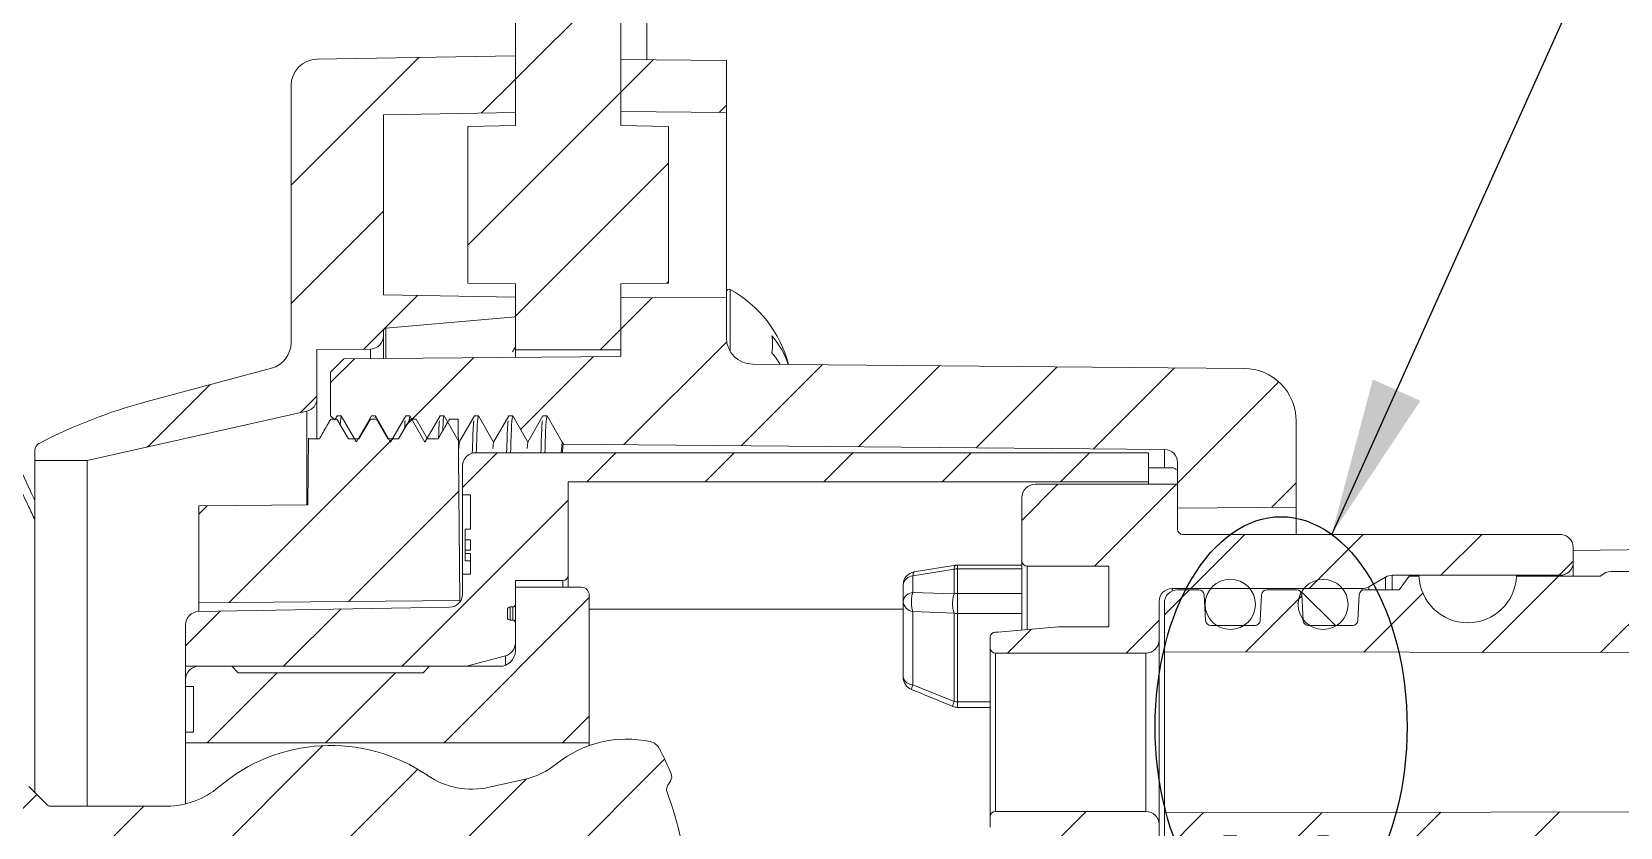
# Model space of a CAD drawing. Extents: x 14808 to 20058, y -13198 to -11680.
# Drawn here: x 15183.78 to 15213.88, y -12716 to -12700.92 of the extents above; entities that cross this region are included whole.
import ezdxf

# ---------------------------------------------------------------- set-up
doc = ezdxf.new("R2010")
doc.units = 0
doc.header["$LTSCALE"] = 7
doc.header["$MEASUREMENT"] = 0
doc.layers.get('0').update_dxf_attribs({"color": 2, "linetype": 'CONTINUOUS'})
doc.styles.add('GHS', font='romans', dxfattribs={"bigfont": 'ghs'})
doc.dimstyles.new('STANDARD$7', dxfattribs={"dimtxt": 3.5, "dimasz": 3, "dimexe": 1, "dimexo": 0.0625, "dimgap": 1, "dimtad": 1, "dimdec": 4, "dimzin": 0, "dimdsep": 46, "dimtxsty": 'GHS', "dimcen": 1, "dimclrt": 2, "dimadec": 0, "dimazin": 0, "dimtfac": 1, "dimtdec": 4, "dimtofl": 0, "dimtmove": 0, "dimatfit": 3, "dimfxl": 1, "dimtolj": 1, "dimtzin": 0, "dimarcsym": 0})
pattern_1 = [(135, (371.74764, 230.9512), (-0.561266, -0.561266), [])]
pattern_2 = [(45, (-106.4756, 39.5322), (-0.561266, 0.561266), [])]

# ---------------------------------------------------------------- blocks, each defined once
blk = doc.blocks.new('A$C2F46255F')
at = {"linetype": 'Continuous', "lineweight": 0}
h = blk.add_hatch(dxfattribs=at)
h.set_pattern_fill('ANSI31', scale=0.25, angle=90, style=0)
h.set_pattern_definition(pattern_1)
edge = h.paths.add_edge_path(flags=0)
edge.add_arc((1.505, 1.212), 0.237, 0, 360)
h = blk.add_hatch(dxfattribs=at)
h.set_pattern_fill('ANSI31', scale=0.25, angle=90, style=0)
h.set_pattern_definition(pattern_1)
edge = h.paths.add_edge_path(flags=0)
edge.add_arc((0.625, -1.213), 0.237, 0, 360)
h = blk.add_hatch(dxfattribs=at)
h.set_pattern_fill('ANSI31', scale=0.25, angle=90, style=0)
h.set_pattern_definition(pattern_1)
edge = h.paths.add_edge_path(flags=0)
edge.add_arc((1.505, -1.213), 0.237, 0, 360)
at = {"color": 7, "linetype": 'Continuous', "lineweight": 15}
for centre, radius in [((0.625, 1.212), 0.238), ((1.505, 1.212), 0.237), ((0.625, -1.213), 0.238), ((1.505, -1.213), 0.237)]:
    blk.add_circle(centre, radius, dxfattribs=at)
blk = doc.blocks.new('A$C7AC5709A')
at = {"linetype": 'Continuous', "lineweight": 0}
h = blk.add_hatch(dxfattribs=at)
h.set_pattern_fill('ANSI31', color=2, scale=0.25, style=0)
h.set_pattern_definition(pattern_2)
h.paths.add_polyline_path([(12.012, 28.973), (11.562, 28.981), (11.562, 30.638), (10.562, 30.638), (10.562, 28.981), (10.112, 28.973), (10.112, 27.489), (10.562, 27.481), (10.562, 26.856), (11.562, 26.856), (11.562, 27.481), (12.012, 27.489)], flags=0)
h = blk.add_hatch(dxfattribs=at)
h.set_pattern_fill('ANSI31', color=2, scale=0.25, style=0)
h.set_pattern_definition(pattern_2)
edge = h.paths.add_edge_path(flags=0)
edge.add_line((9.312, 29.084), (10.562, 29.106))
edge.add_line((10.562, 29.106), (10.562, 29.643))
edge.add_line((10.562, 29.643), (8.682, 29.61))
edge.add_arc((8.687, 29.36), 0.25, 91, 180)
edge.add_line((8.437, 29.36), (8.437, 26.923))
edge.add_arc((8.187, 26.923), 0.25, 285, 360, ccw=False)
edge.add_line((8.251, 26.681), (7.062, 26.363))
edge.add_arc((8.356, 21.533), 5, 105, 117.477)
edge.add_arc((6.084, 25.903), 0.075, 117.477, 180)
edge.add_line((6.009, 25.903), (6.009, 25.806))
edge.add_line((6.009, 25.806), (6.505, 25.806))
edge.add_line((6.505, 25.806), (8.585, 26.273))
edge.add_arc((8.557, 26.395), 0.125, 282.6522, 360)
edge.add_line((8.682, 26.395), (8.682, 26.858))
edge.add_line((8.682, 26.858), (9.188, 26.863))
edge.add_arc((9.187, 26.988), 0.125, 270.5, 360)
edge.add_line((9.312, 26.988), (9.312, 27.036))
edge.add_arc((9.337, 27.036), 0.025, 95, 180, ccw=False)
edge.add_line((9.334, 27.061), (10.562, 27.169))
edge.add_line((10.562, 27.169), (10.562, 27.356))
edge.add_line((10.562, 27.356), (9.312, 27.378))
edge.add_line((9.312, 27.378), (9.312, 29.084))
h = blk.add_hatch(dxfattribs=at)
h.set_pattern_fill('ANSI31', color=2, scale=0.25, style=0)
h.set_pattern_definition(pattern_2)
h.paths.add_polyline_path([(12.562, 29.106), (12.562, 29.597), (11.562, 29.606), (11.562, 29.115)], flags=0)
h = blk.add_hatch(dxfattribs=at)
h.set_pattern_fill('ANSI31', color=2, scale=0.25, style=0)
h.set_pattern_definition(pattern_2)
edge = h.paths.add_edge_path(flags=0)
edge.add_line((10.499, 26.231), (10.537, 26.231))
edge.add_line((10.537, 26.231), (10.68, 25.982))
edge.add_line((10.68, 25.982), (10.824, 26.231))
edge.add_line((10.824, 26.231), (10.862, 26.231))
edge.add_line((10.862, 26.231), (11.005, 25.982))
edge.add_line((11.005, 25.982), (11.006, 25.981))
edge.add_line((11.006, 25.981), (11.017, 25.962))
edge.add_line((11.017, 25.962), (16.713, 25.912))
edge.add_arc((16.712, 25.787), 0.125, 0, 89.5, ccw=False)
edge.add_line((16.837, 25.787), (16.837, 25.356))
edge.add_line((16.837, 25.356), (17.962, 25.366))
edge.add_line((17.962, 25.366), (17.962, 26.18))
edge.add_arc((17.462, 26.18), 0.5, 0, 89.5)
edge.add_line((17.466, 26.68), (12.809, 26.72))
edge.add_arc((12.812, 26.97), 0.25, 180, 269.5, ccw=False)
edge.add_line((12.562, 26.97), (12.562, 27.356))
edge.add_line((12.562, 27.356), (11.562, 27.347))
edge.add_line((11.562, 27.347), (11.562, 26.794))
edge.add_line((11.562, 26.794), (8.937, 26.771))
edge.add_line((8.937, 26.771), (8.812, 26.644))
edge.add_line((8.812, 26.644), (8.812, 26.231))
edge.add_line((8.812, 26.231), (8.851, 26.191))
edge.add_line((8.851, 26.191), (8.874, 26.231))
edge.add_line((8.874, 26.231), (8.912, 26.231))
edge.add_line((8.912, 26.231), (9.048, 25.995))
edge.add_line((9.048, 25.995), (9.057, 25.985))
edge.add_line((9.057, 25.985), (9.199, 26.231))
edge.add_line((9.199, 26.231), (9.237, 26.231))
edge.add_line((9.237, 26.231), (9.38, 25.982))
edge.add_line((9.38, 25.982), (9.524, 26.231))
edge.add_line((9.524, 26.231), (9.562, 26.231))
edge.add_line((9.562, 26.231), (9.705, 25.982))
edge.add_line((9.705, 25.982), (9.849, 26.231))
edge.add_line((9.849, 26.231), (9.887, 26.231))
edge.add_line((9.887, 26.231), (10.03, 25.982))
edge.add_line((10.03, 25.982), (10.174, 26.231))
edge.add_line((10.174, 26.231), (10.212, 26.231))
edge.add_line((10.212, 26.231), (10.355, 25.982))
edge.add_line((10.355, 25.982), (10.499, 26.231))
h = blk.add_hatch(dxfattribs=at)
h.set_pattern_fill('ANSI31', color=2, scale=0.25, style=0)
h.set_pattern_definition(pattern_2)
edge = h.paths.add_edge_path(flags=0)
edge.add_spline(control_points=[(0.977, 27.046), (0.941, 27.046), (0.75, 27.045), (0.718, 26.917)], knot_values=[0.000006, 0.000006, 0.000006, 0.000006, 0.99971, 0.99971, 0.99971, 0.99971], weights=[1, 1, 1, 1], degree=3, periodic=0)
edge.add_spline(control_points=[(0.718, 26.917), (0.317, 25.334), (0.274, 23.67), (0.274, 22.036), (0.274, 18.632), (0.274, 15.228), (0.274, 11.824), (0.274, 8.474), (0.425, 5.101), (0, 1.778)], knot_values=[0.000361, 0.000361, 0.000361, 0.000361, 0.019969, 0.019969, 0.019969, 0.060638, 0.060638, 0.060638, 0.100677, 0.100677, 0.100677, 0.100677], weights=[1, 1, 1, 1, 1, 1, 1, 1, 1, 1], degree=3, periodic=0)
edge.add_spline(control_points=[(0, 1.778), (-0.003, 1.75), (-0.002, 1.721), (0.004, 1.694), (0.009, 1.667), (0.02, 1.64), (0.035, 1.616), (0.049, 1.592), (0.068, 1.571), (0.089, 1.553), (0.111, 1.535), (0.137, 1.52), (0.163, 1.511), (0.19, 1.501), (0.218, 1.496), (0.246, 1.496), (0.273, 1.496), (0.302, 1.5), (0.328, 1.509), (0.354, 1.518), (0.38, 1.532), (0.402, 1.549), (0.416, 1.561), (0.43, 1.574), (0.442, 1.588)], knot_values=[0, 0, 0, 0, 0.000336, 0.000336, 0.000336, 0.000672, 0.000672, 0.000672, 0.001006, 0.001006, 0.001006, 0.001347, 0.001347, 0.001347, 0.001682, 0.001682, 0.001682, 0.002013, 0.002013, 0.002013, 0.00235, 0.00235, 0.00235, 0.002572, 0.002572, 0.002572, 0.002572], weights=[1, 1, 1, 1, 1, 1, 1, 1, 1, 1, 1, 1, 1, 1, 1, 1, 1, 1, 1, 1, 1, 1, 1, 1, 1], degree=3, periodic=0)
edge.add_spline(control_points=[(0.442, 1.588), (0.632, 1.821), (0.805, 2.07), (0.956, 2.33), (1.265, 2.862), (1.474, 3.458), (1.596, 4.06), (1.717, 4.656), (1.467, 5.27), (1.368, 5.869), (1.239, 6.651), (1.274, 7.451), (1.274, 8.243), (1.275, 9.825), (1.283, 11.408), (1.271, 12.99), (1.268, 13.334), (1.281, 13.686), (1.375, 14.017), (1.453, 14.286), (1.579, 14.546), (1.743, 14.774), (1.906, 15.002), (2.112, 15.205), (2.342, 15.367), (2.572, 15.528), (2.833, 15.651), (3.103, 15.727), (3.497, 15.838), (3.918, 15.822), (4.328, 15.825), (5.501, 15.836), (6.675, 15.846), (7.849, 15.856)], knot_values=[0, 0, 0, 0, 0.003613, 0.003613, 0.003613, 0.011075, 0.011075, 0.011075, 0.018772, 0.018772, 0.018772, 0.028868, 0.028868, 0.028868, 0.049028, 0.049028, 0.049028, 0.053435, 0.053435, 0.053435, 0.057027, 0.057027, 0.057027, 0.060621, 0.060621, 0.060621, 0.064216, 0.064216, 0.064216, 0.069481, 0.069481, 0.069481, 0.084536, 0.084536, 0.084536, 0.084536], weights=[1, 1, 1, 1, 1, 1, 1, 1, 1, 1, 1, 1, 1, 1, 1, 1, 1, 1, 1, 1, 1, 1, 1, 1, 1, 1, 1, 1, 1, 1, 1, 1, 1, 1], degree=3, periodic=0)
edge.add_line((7.849, 15.856), (7.849, 16.041))
edge.add_arc((7.774, 16.041), 0.075, 0, 81.8882)
edge.add_line((7.785, 16.115), (6.101, 16.355))
edge.add_spline(control_points=[(6.101, 16.355), (4.562, 16.436), (3.023, 16.517), (1.484, 16.597)], knot_values=[0, 0, 0, 0, 0.018494, 0.018494, 0.018494, 0.018494], weights=[1, 1, 1, 1], degree=3, periodic=0)
edge.add_spline(control_points=[(1.484, 16.597), (1.442, 16.599), (1.4, 16.605), (1.359, 16.614), (1.277, 16.633), (1.197, 16.666), (1.126, 16.71), (1.055, 16.755), (0.99, 16.812), (0.938, 16.878), (0.886, 16.943), (0.844, 17.019), (0.816, 17.098), (0.788, 17.177), (0.774, 17.262), (0.774, 17.346)], knot_values=[0, 0, 0, 0, 0.000506, 0.000506, 0.000506, 0.001524, 0.001524, 0.001524, 0.002543, 0.002543, 0.002543, 0.003561, 0.003561, 0.003561, 0.004579, 0.004579, 0.004579, 0.004579], weights=[1, 1, 1, 1, 1, 1, 1, 1, 1, 1, 1, 1, 1, 1, 1, 1], degree=3, periodic=0)
edge.add_spline(control_points=[(0.774, 17.346), (0.774, 17.851), (0.774, 18.356), (0.774, 18.86)], knot_values=[0.000037, 0.000037, 0.000037, 0.000037, 0.006093, 0.006093, 0.006093, 0.006093], weights=[1, 1, 1, 1], degree=3, periodic=0)
edge.add_spline(control_points=[(0.774, 18.86), (0.774, 18.902), (0.777, 18.945), (0.784, 18.986), (0.798, 19.069), (0.827, 19.151), (0.868, 19.224), (0.908, 19.297), (0.962, 19.365), (1.025, 19.421), (1.088, 19.476), (1.161, 19.522), (1.239, 19.554), (1.316, 19.586), (1.401, 19.605), (1.484, 19.609)], knot_values=[0, 0, 0, 0, 0.000506, 0.000506, 0.000506, 0.001524, 0.001524, 0.001524, 0.002543, 0.002543, 0.002543, 0.003561, 0.003561, 0.003561, 0.004579, 0.004579, 0.004579, 0.004579], weights=[1, 1, 1, 1, 1, 1, 1, 1, 1, 1, 1, 1, 1, 1, 1, 1], degree=3, periodic=0)
edge.add_line((1.484, 19.609), (5.45, 19.817))
edge.add_arc((5.437, 20.067), 0.25, 273, 360)
edge.add_line((5.687, 20.067), (5.687, 20.221))
edge.add_line((5.687, 20.221), (5.187, 20.346))
edge.add_line((5.187, 20.346), (2.812, 20.346))
edge.add_arc((2.812, 20.471), 0.125, 180, 270, ccw=False)
edge.add_line((2.687, 20.471), (2.687, 20.556))
edge.add_line((2.687, 20.556), (2.147, 20.584))
edge.add_arc((2.187, 21.333), 0.75, 180, 267, ccw=False)
edge.add_line((1.437, 21.333), (1.437, 21.629))
edge.add_arc((2.187, 21.629), 0.75, 93, 180, ccw=False)
edge.add_line((2.147, 22.378), (2.687, 22.406))
edge.add_line((2.687, 22.406), (2.687, 22.491))
edge.add_arc((2.812, 22.491), 0.125, 90, 180, ccw=False)
edge.add_line((2.812, 22.616), (3.187, 22.616))
edge.add_line((3.187, 22.616), (3.187, 22.741))
edge.add_line((3.187, 22.741), (3.349, 22.741))
edge.add_spline(control_points=[(3.349, 22.741), (3.349, 23.12), (3.349, 23.499), (3.349, 23.879), (3.349, 23.921), (3.349, 23.963), (3.349, 24.005)], knot_values=[1747.62045, 1747.62045, 1747.62045, 1747.62045, 1747.625, 1747.625, 1747.625, 1747.625507, 1747.625507, 1747.625507, 1747.625507], weights=[1, 1, 1, 1, 1, 1, 1], degree=3, periodic=0)
edge.add_line((3.349, 24.005), (1.569, 24.099))
edge.add_arc((1.608, 24.848), 0.75, 173.5343, 267, ccw=False)
edge.add_spline(control_points=[(0.863, 24.932), (0.892, 25.191), (0.929, 25.449), (0.972, 25.706)], knot_values=[0.001981, 0.001981, 0.001981, 0.001981, 0.005108, 0.005108, 0.005108, 0.005108], weights=[1, 1, 1, 1], degree=3, periodic=0)
edge.add_spline(control_points=[(0.972, 25.706), (0.986, 25.789), (1.015, 25.871), (1.056, 25.944), (1.097, 26.017), (1.15, 26.085), (1.213, 26.141), (1.276, 26.196), (1.349, 26.242), (1.427, 26.274), (1.504, 26.306), (1.589, 26.325), (1.672, 26.329)], knot_values=[0, 0, 0, 0, 0.001008, 0.001008, 0.001008, 0.002015, 0.002015, 0.002015, 0.003023, 0.003023, 0.003023, 0.00403, 0.00403, 0.00403, 0.00403], weights=[1, 1, 1, 1, 1, 1, 1, 1, 1, 1, 1, 1, 1], degree=3, periodic=0)
edge.add_line((1.672, 26.329), (3.162, 26.407))
edge.add_spline(control_points=[(3.162, 26.407), (3.162, 26.585), (3.162, 26.762), (3.162, 26.939), (3.162, 26.985), (3.162, 27.031), (3.162, 27.077)], knot_values=[2271.910373, 2271.910373, 2271.910373, 2271.910373, 2271.9125, 2271.9125, 2271.9125, 2271.913052, 2271.913052, 2271.913052, 2271.913052], weights=[1, 1, 1, 1, 1, 1, 1], degree=3, periodic=0)
edge.add_spline(control_points=[(3.162, 27.077), (2.911, 27.074), (2.661, 27.071), (2.411, 27.067), (1.933, 27.061), (1.455, 27.054), (0.977, 27.046)], knot_values=[0.008259, 0.008259, 0.008259, 0.008259, 0.011262, 0.011262, 0.011262, 0.016996, 0.016996, 0.016996, 0.016996], weights=[1, 1, 1, 1, 1, 1, 1], degree=3, periodic=0)
h = blk.add_hatch(dxfattribs=at)
h.set_pattern_fill('ANSI31', color=2, scale=0.25, style=0)
h.set_pattern_definition(pattern_2)
h.paths.add_polyline_path([(9.622, 26.2), (9.564, 26.2), (9.455, 26.012), (9.355, 26.012), (9.247, 26.2), (9.189, 26.2), (9.08, 26.012), (8.98, 26.012), (8.872, 26.2), (8.814, 26.2), (8.705, 26.012), (8.605, 26.012), (8.601, 26.02), (8.596, 25.388), (7.562, 25.377), (7.562, 24.459), (10.035, 24.481), (10.02, 26.2), (9.939, 26.2), (9.83, 26.012), (9.73, 26.012)], flags=0)
h = blk.add_hatch(dxfattribs=at)
h.set_pattern_fill('ANSI31', color=2, scale=0.25, style=0)
h.set_pattern_definition(pattern_2)
edge = h.paths.add_edge_path(flags=0)
edge.add_line((7.437, 23.856), (10.079, 23.856))
edge.add_arc((10.079, 23.981), 0.125, 270, 285)
edge.add_line((10.111, 23.86), (10.469, 23.956))
edge.add_arc((10.437, 24.077), 0.125, 285, 360)
edge.add_line((10.562, 24.077), (10.562, 24.269))
edge.add_arc((10.537, 24.269), 0.025, 0, 90)
edge.add_line((10.537, 24.294), (10.512, 24.294))
edge.add_arc((10.512, 24.319), 0.025, 180, 270, ccw=False)
edge.add_line((10.487, 24.319), (10.487, 24.394))
edge.add_arc((10.512, 24.394), 0.025, 90, 180, ccw=False)
edge.add_line((10.512, 24.419), (10.537, 24.419))
edge.add_arc((10.537, 24.444), 0.025, 270, 360)
edge.add_line((10.562, 24.444), (10.562, 24.669))
edge.add_line((10.562, 24.669), (11.012, 24.669))
edge.add_arc((11.012, 24.719), 0.05, 270, 360)
edge.add_line((11.062, 24.719), (11.062, 25.606))
edge.add_line((11.062, 25.606), (16.562, 25.606))
edge.add_line((16.562, 25.606), (16.562, 25.881))
edge.add_line((16.562, 25.881), (10.187, 25.881))
edge.add_arc((10.187, 25.756), 0.125, 90, 180)
edge.add_line((10.062, 25.756), (10.062, 25.481))
edge.add_line((10.062, 25.481), (10.137, 25.481))
edge.add_line((10.137, 25.481), (10.137, 25.156))
edge.add_line((10.137, 25.156), (10.087, 25.156))
edge.add_line((10.087, 25.156), (10.087, 25.056))
edge.add_line((10.087, 25.056), (10.137, 25.056))
edge.add_line((10.137, 25.056), (10.137, 24.956))
edge.add_line((10.137, 24.956), (10.087, 24.956))
edge.add_line((10.087, 24.956), (10.087, 24.926))
edge.add_line((10.087, 24.926), (10.137, 24.926))
edge.add_line((10.137, 24.926), (10.137, 24.731))
edge.add_line((10.137, 24.731), (10.062, 24.731))
edge.add_line((10.062, 24.731), (10.062, 24.541))
edge.add_arc((9.937, 24.541), 0.125, 271, 360, ccw=False)
edge.add_line((9.939, 24.416), (7.559, 24.375))
edge.add_arc((7.562, 24.25), 0.125, 91, 180)
edge.add_line((7.437, 24.25), (7.437, 23.856))
h = blk.add_hatch(dxfattribs=at)
h.set_pattern_fill('ANSI31', color=2, scale=0.25, style=0)
h.set_pattern_definition(pattern_2)
edge = h.paths.add_edge_path(flags=0)
edge.add_line((15.112, 23.981), (16.537, 23.981))
edge.add_arc((16.537, 24.106), 0.125, 270, 360)
edge.add_line((16.662, 24.106), (16.662, 24.469))
edge.add_arc((16.787, 24.469), 0.125, 90, 180, ccw=False)
edge.add_line((16.787, 24.594), (18.587, 24.594))
edge.add_arc((18.587, 24.719), 0.125, 270, 300)
edge.add_line((18.649, 24.61), (18.808, 24.702))
edge.add_arc((18.87, 24.594), 0.125, 90, 120, ccw=False)
edge.add_line((18.87, 24.719), (20.462, 24.719))
edge.add_arc((20.462, 24.844), 0.125, 270, 360)
edge.add_line((20.587, 24.844), (20.587, 24.981))
edge.add_spline(control_points=[(20.587, 24.981), (20.587, 24.995), (20.584, 25.009), (20.58, 25.022), (20.575, 25.036), (20.568, 25.048), (20.559, 25.059), (20.55, 25.07), (20.54, 25.08), (20.528, 25.087), (20.516, 25.095), (20.503, 25.1), (20.489, 25.103), (20.48, 25.105), (20.471, 25.106), (20.462, 25.106)], knot_values=[0, 0, 0, 0, 0.000168, 0.000168, 0.000168, 0.000336, 0.000336, 0.000336, 0.000504, 0.000504, 0.000504, 0.000672, 0.000672, 0.000672, 0.000781, 0.000781, 0.000781, 0.000781], weights=[1, 1, 1, 1, 1, 1, 1, 1, 1, 1, 1, 1, 1, 1, 1, 1], degree=3, periodic=0)
edge.add_line((20.462, 25.106), (16.887, 25.106))
edge.add_arc((16.887, 25.156), 0.05, 180, 270, ccw=False)
edge.add_line((16.837, 25.156), (16.837, 25.581))
edge.add_line((16.837, 25.581), (15.487, 25.581))
edge.add_arc((15.487, 25.456), 0.125, 90, 180)
edge.add_line((15.362, 25.456), (15.362, 24.856))
edge.add_arc((15.412, 24.856), 0.05, 180, 270)
edge.add_line((15.412, 24.806), (16.187, 24.806))
edge.add_line((16.187, 24.806), (16.187, 24.231))
edge.add_line((16.187, 24.231), (15.708, 24.231))
edge.add_line((15.708, 24.231), (15.137, 24.181))
edge.add_line((15.137, 24.181), (15.112, 24.181))
edge.add_arc((15.112, 24.131), 0.05, 90, 180)
edge.add_line((15.062, 24.131), (15.062, 24.031))
edge.add_arc((15.112, 24.031), 0.05, 180, 270)
h = blk.add_hatch(dxfattribs=at)
h.set_pattern_fill('ANSI31', color=2, scale=0.25, style=0)
h.set_pattern_definition(pattern_2)
edge = h.paths.add_edge_path(flags=0)
edge.add_spline(control_points=[(27.897, 21.706), (27.911, 21.706), (27.925, 21.706), (27.94, 21.704)], knot_values=[0, 0, 0, 0, 0.000172, 0.000172, 0.000172, 0.000172], weights=[1, 1, 1, 1], degree=3, periodic=0)
edge.add_ellipse((28.062, 23.231), major_axis=(0, 1.532), ratio=0.995673, start_angle=175.4154, end_angle=270)
edge.add_arc((28.062, 23.231), 1.525, 0, 90)
edge.add_line((28.062, 24.756), (20.944, 24.756))
edge.add_arc((20.944, 24.631), 0.125, 90, 139.4584)
edge.add_line((20.849, 24.712), (20.049, 24.712))
edge.add_arc((19.587, 24.732), 0.463, 182.3705, 357.6295, ccw=False)
edge.add_line((19.124, 24.712), (19.032, 24.712))
edge.add_line((19.032, 24.712), (18.937, 24.581))
edge.add_line((18.937, 24.581), (18.609, 24.581))
edge.add_arc((18.609, 24.531), 0.05, 90, 177)
edge.add_line((18.559, 24.534), (18.546, 24.291))
edge.add_arc((18.496, 24.294), 0.05, 270, 357, ccw=False)
edge.add_line((18.496, 24.244), (18.077, 24.244))
edge.add_arc((18.077, 24.294), 0.05, 183, 270, ccw=False)
edge.add_line((18.027, 24.291), (18.014, 24.534))
edge.add_arc((17.964, 24.531), 0.05, 3, 90)
edge.add_line((17.964, 24.581), (17.684, 24.581))
edge.add_arc((17.684, 24.531), 0.05, 90, 177)
edge.add_line((17.634, 24.534), (17.621, 24.291))
edge.add_arc((17.571, 24.294), 0.05, 270, 357, ccw=False)
edge.add_line((17.571, 24.244), (17.152, 24.244))
edge.add_arc((17.152, 24.294), 0.05, 183, 270, ccw=False)
edge.add_line((17.102, 24.291), (17.089, 24.534))
edge.add_arc((17.039, 24.531), 0.05, 3, 90)
edge.add_line((17.039, 24.581), (16.837, 24.581))
edge.add_arc((16.837, 24.456), 0.125, 90, 180)
edge.add_line((16.712, 24.456), (16.712, 23.994))
edge.add_line((16.712, 23.994), (27.77, 23.974))
edge.add_arc((28.062, 23.226), 0.803, -41.6536, 111.2774, ccw=False)
edge.add_ellipse((28.062, 23.23), major_axis=(0, -0.807), ratio=0.995672, start_angle=-23.0733, end_angle=48.2578, ccw=False)
edge.add_line((27.747, 22.488), (16.712, 22.469))
edge.add_line((16.712, 22.469), (16.712, 22.006))
edge.add_arc((16.837, 22.006), 0.125, 180, 270)
edge.add_line((16.837, 21.881), (17.039, 21.881))
edge.add_arc((17.039, 21.931), 0.05, 270, 357)
edge.add_line((17.089, 21.929), (17.102, 22.171))
edge.add_arc((17.152, 22.169), 0.05, 90, 177, ccw=False)
edge.add_line((17.152, 22.219), (17.571, 22.219))
edge.add_arc((17.571, 22.169), 0.05, 3, 90, ccw=False)
edge.add_line((17.621, 22.171), (17.634, 21.929))
edge.add_arc((17.684, 21.931), 0.05, 183, 270)
edge.add_line((17.684, 21.881), (17.964, 21.881))
edge.add_arc((17.964, 21.931), 0.05, 270, 357)
edge.add_line((18.014, 21.929), (18.027, 22.171))
edge.add_arc((18.077, 22.169), 0.05, 90, 177, ccw=False)
edge.add_line((18.077, 22.219), (18.496, 22.219))
edge.add_arc((18.496, 22.169), 0.05, 3, 90, ccw=False)
edge.add_line((18.546, 22.171), (18.559, 21.929))
edge.add_arc((18.609, 21.931), 0.05, 183, 270)
edge.add_line((18.609, 21.881), (18.937, 21.881))
edge.add_line((18.937, 21.881), (19.032, 21.75))
edge.add_line((19.032, 21.75), (19.124, 21.75))
edge.add_arc((19.587, 21.731), 0.463, 2.3705, 177.6295, ccw=False)
edge.add_line((20.049, 21.75), (20.849, 21.75))
edge.add_arc((20.944, 21.831), 0.125, 220.5416, 270)
edge.add_line((20.944, 21.706), (27.897, 21.706))
h = blk.add_hatch(dxfattribs=at)
h.set_pattern_fill('ANSI31', color=2, scale=0.25, style=0)
h.set_pattern_definition(pattern_2)
edge = h.paths.add_edge_path(flags=0)
edge.add_arc((7.562, 23.731), 0.125, 90, 180)
edge.add_line((7.437, 23.731), (7.437, 23.664))
edge.add_line((7.437, 23.664), (7.512, 23.664))
edge.add_line((7.512, 23.664), (7.512, 23.231))
edge.add_line((7.512, 23.231), (7.437, 23.231))
edge.add_line((7.437, 23.231), (7.437, 23.131))
edge.add_line((7.437, 23.131), (11.262, 23.131))
edge.add_line((11.262, 23.131), (11.262, 24.531))
edge.add_arc((11.187, 24.531), 0.075, 0, 90)
edge.add_line((11.187, 24.606), (10.562, 24.606))
edge.add_line((10.562, 24.606), (10.562, 24.006))
edge.add_arc((10.412, 24.006), 0.15, -90, 0, ccw=False)
edge.add_line((10.412, 23.856), (9.749, 23.856))
edge.add_line((9.749, 23.856), (9.687, 23.794))
edge.add_line((9.687, 23.794), (7.937, 23.794))
edge.add_line((7.937, 23.794), (7.874, 23.856))
edge.add_line((7.874, 23.856), (7.562, 23.856))
h = blk.add_hatch(dxfattribs=at)
h.set_pattern_fill('ANSI31', color=2, scale=0.25, style=0)
h.set_pattern_definition(pattern_2)
edge = h.paths.add_edge_path(flags=0)
edge.add_line((6.122, 22.546), (5.951, 22.716))
edge.add_arc((5.916, 22.681), 0.05, 45, 90)
edge.add_line((5.916, 22.731), (5.737, 22.731))
edge.add_arc((5.737, 22.681), 0.05, 90, 180)
edge.add_line((5.687, 22.681), (5.687, 22.606))
edge.add_line((5.687, 22.606), (2.812, 22.606))
edge.add_arc((2.812, 22.481), 0.125, 90, 180)
edge.add_line((2.687, 22.481), (2.687, 22.044))
edge.add_line((2.687, 22.044), (3.246, 21.894))
edge.add_line((3.246, 21.894), (5.542, 21.894))
edge.add_arc((5.542, 21.644), 0.25, 30, 90, ccw=False)
edge.add_line((5.759, 21.769), (5.853, 21.606))
edge.add_spline(control_points=[(5.853, 21.606), (5.854, 21.603), (5.856, 21.6), (5.858, 21.596), (5.871, 21.571), (5.88, 21.544), (5.884, 21.516), (5.888, 21.489), (5.887, 21.46), (5.881, 21.432), (5.876, 21.406), (5.866, 21.38), (5.853, 21.356)], knot_values=[0.000006, 0.000006, 0.000006, 0.000006, 0.000051, 0.000051, 0.000051, 0.000392, 0.000392, 0.000392, 0.000732, 0.000732, 0.000732, 0.001063, 0.001063, 0.001063, 0.001063], weights=[1, 1, 1, 1, 1, 1, 1, 1, 1, 1, 1, 1, 1], degree=3, periodic=0)
edge.add_line((5.853, 21.356), (5.759, 21.194))
edge.add_arc((5.542, 21.319), 0.25, 270, 330, ccw=False)
edge.add_line((5.542, 21.069), (3.246, 21.069))
edge.add_line((3.246, 21.069), (2.687, 20.919))
edge.add_line((2.687, 20.919), (2.687, 20.481))
edge.add_arc((2.812, 20.481), 0.125, 180, 270)
edge.add_line((2.812, 20.356), (5.687, 20.356))
edge.add_line((5.687, 20.356), (5.687, 19.931))
edge.add_arc((5.762, 19.931), 0.075, 180, 270)
edge.add_line((5.762, 19.856), (8.451, 19.856))
edge.add_line((8.451, 19.856), (8.46, 19.895))
edge.add_arc((8.812, 21.481), 1.625, 257.501, 329.3264)
edge.add_arc((10.854, 20.27), 0.75, 102.5, 149.3264, ccw=False)
edge.add_line((10.692, 21.002), (11.024, 21.075))
edge.add_arc((11.186, 20.343), 0.75, 76.2084, 102.5, ccw=False)
edge.add_arc((11.618, 22.103), 1.062, 256.2084, 307.1243)
edge.add_arc((12.184, 21.356), 0.125, 307.1243, 357.8735)
edge.add_arc((8.812, 21.481), 3.5, 357.8735, 362.1937)
edge.add_arc((12.234, 21.612), 0.075, 2.1937, 57.5)
edge.add_line((12.274, 21.675), (12.235, 21.701))
edge.add_arc((12.275, 21.764), 0.075, 184.6687, 237.5, ccw=False)
edge.add_arc((8.812, 21.481), 3.4, 4.6687, 20.3313)
edge.add_arc((12.07, 22.688), 0.075, 147.5, 200.3313, ccw=False)
edge.add_line((12.007, 22.729), (12.032, 22.768))
edge.add_arc((11.969, 22.809), 0.075, 327.5, 382.8063)
edge.add_arc((8.812, 21.481), 3.5, 22.8063, 27.1265)
edge.add_arc((11.815, 23.02), 0.125, 27.1265, 77.8757)
edge.add_arc((11.618, 22.103), 1.062, 77.8757, 128.7916)
edge.add_arc((10.483, 23.516), 0.75, 282.5, 308.7916, ccw=False)
edge.add_line((10.645, 22.784), (10.313, 22.71))
edge.add_arc((10.151, 23.442), 0.75, 235.6736, 282.5, ccw=False)
edge.add_arc((8.812, 21.481), 1.625, 55.6736, 130.721)
edge.add_arc((7.262, 23.281), 0.75, 270, 310.721, ccw=False)
edge.add_line((7.262, 22.531), (6.157, 22.531))
edge.add_arc((6.157, 22.581), 0.05, 225, 270, ccw=False)
edge = h.paths.add_edge_path(flags=0)
edge.add_arc((8.812, 21.481), 0.5, 0, 360)
h = blk.add_hatch(dxfattribs=at)
h.set_pattern_fill('ANSI31', color=2, scale=0.25, style=0)
h.set_pattern_definition(pattern_2)
edge = h.paths.add_edge_path(flags=0)
edge.add_line((16.662, 21.994), (16.662, 22.356))
edge.add_arc((16.537, 22.356), 0.125, 0, 90)
edge.add_line((16.537, 22.481), (15.112, 22.481))
edge.add_arc((15.112, 22.431), 0.05, 90, 180)
edge.add_line((15.062, 22.431), (15.062, 22.331))
edge.add_arc((15.112, 22.331), 0.05, 180, 270)
edge.add_line((15.112, 22.281), (15.137, 22.281))
edge.add_line((15.137, 22.281), (15.708, 22.231))
edge.add_line((15.708, 22.231), (16.187, 22.231))
edge.add_line((16.187, 22.231), (16.187, 21.656))
edge.add_line((16.187, 21.656), (15.412, 21.656))
edge.add_arc((15.412, 21.606), 0.05, 90, 180)
edge.add_line((15.362, 21.606), (15.362, 19.291))
edge.add_arc((15.412, 19.291), 0.05, 180, 270)
edge.add_line((15.412, 19.241), (16.137, 19.241))
edge.add_arc((16.137, 19.191), 0.05, 0, 90, ccw=False)
edge.add_line((16.187, 19.191), (16.187, 18.006))
edge.add_arc((16.137, 18.006), 0.05, 270, 360, ccw=False)
edge.add_line((16.137, 17.956), (14.753, 17.956))
edge.add_arc((14.753, 17.831), 0.125, 90, 105)
edge.add_line((14.721, 17.952), (14.329, 17.847))
edge.add_arc((14.362, 17.726), 0.125, 105, 180)
edge.add_line((14.237, 17.726), (14.237, 17.506))
edge.add_arc((14.362, 17.506), 0.125, 180.0616, 270)
edge.add_line((14.362, 17.381), (16.837, 17.381))
edge.add_line((16.837, 17.381), (16.837, 17.481))
edge.add_line((16.837, 17.481), (17.587, 17.481))
edge.add_line((17.587, 17.481), (17.712, 17.606))
edge.add_line((17.712, 17.606), (17.712, 18.356))
edge.add_line((17.712, 18.356), (17.587, 18.481))
edge.add_line((17.587, 18.481), (16.837, 18.481))
edge.add_line((16.837, 18.481), (16.837, 19.338))
edge.add_arc((16.887, 19.338), 0.05, 90, 180, ccw=False)
edge.add_line((16.887, 19.388), (20.462, 19.388))
edge.add_arc((20.462, 19.513), 0.125, 270, 360)
edge.add_line((20.587, 19.513), (20.587, 21.619))
edge.add_arc((20.462, 21.619), 0.125, 0, 90)
edge.add_line((20.462, 21.744), (20.024, 21.744))
edge.add_arc((19.587, 21.731), 0.438, -181.6372, 1.6372, ccw=False)
edge.add_line((19.149, 21.744), (18.87, 21.744))
edge.add_arc((18.87, 21.869), 0.125, 240, 270, ccw=False)
edge.add_line((18.808, 21.76), (18.649, 21.852))
edge.add_arc((18.587, 21.744), 0.125, 60, 90)
edge.add_line((18.587, 21.869), (16.787, 21.869))
edge.add_arc((16.787, 21.994), 0.125, 180, 270, ccw=False)
at = {"color": 8, "linetype": 'Continuous', "lineweight": 15}
for p, q in [((11.808, 29.604), (11.808, 31.9)), ((12.599, 27.193), (12.599, 27.428)), ((12.599, 26.839), (12.599, 27.193)), ((9.334, 27.061), (9.334, 26.774)), ((9.188, 26.773), (9.188, 26.863)), ((8.585, 25.388), (8.585, 26.273)), ((10.996, 25.881), (11.005, 25.982)), ((10.997, 25.881), (11.006, 25.981)), ((16.713, 25.737), (16.713, 25.912)), ((26.089, 25.026), (20.587, 24.954)), ((14.753, 24.816), (14.753, 24.78)), ((15.412, 24.205), (15.412, 24.806)), ((18.808, 24.702), (18.808, 24.581)), ((18.87, 24.581), (18.87, 24.719)), ((20.462, 24.719), (20.462, 24.712)), ((11.012, 24.669), (11.012, 24.606)), ((16.787, 24.571), (16.787, 24.594)), ((18.587, 24.594), (18.587, 24.576)), ((18.649, 24.581), (18.649, 24.61)), ((10.512, 24.294), (10.512, 24.419)), ((10.537, 24.419), (10.537, 24.294)), ((11.262, 24.398), (14.237, 24.398)), ((14.753, 24.357), (15.362, 24.357)), ((10.469, 23.956), (10.469, 23.868)), ((10.111, 23.856), (10.111, 23.86)), ((15.062, 23.52), (14.753, 23.52)), ((14.753, 23.467), (14.753, 23.52))]:
    blk.add_line(p, q, dxfattribs=at)
at = {"color": 7, "linetype": 'Continuous', "lineweight": 15}
for p, q in [((10.562, 28.981), (10.562, 30.638)), ((11.562, 28.981), (11.562, 30.638)), ((10.562, 29.643), (8.682, 29.61)), ((10.562, 29.106), (10.562, 29.643)), ((12.562, 29.597), (11.562, 29.606)), ((11.562, 29.606), (11.562, 29.115)), ((12.562, 29.597), (12.562, 29.106)), ((8.437, 29.36), (8.437, 26.923)), ((10.562, 29.106), (9.312, 29.084)), ((9.312, 27.378), (9.312, 29.084)), ((12.562, 29.106), (11.562, 29.115)), ((12.562, 29.106), (12.562, 27.356)), ((10.562, 28.981), (10.112, 28.973)), ((10.112, 27.489), (10.112, 28.973)), ((12.012, 28.973), (11.562, 28.981)), ((12.012, 27.489), (12.012, 28.973)), ((10.112, 27.489), (10.562, 27.481)), ((10.562, 26.856), (10.562, 27.481)), ((11.562, 27.481), (12.012, 27.489)), ((11.562, 26.856), (11.562, 27.481)), ((9.312, 27.378), (10.562, 27.356)), ((10.562, 27.169), (10.562, 27.356)), ((11.562, 27.347), (12.562, 27.356)), ((11.562, 27.347), (11.562, 26.794)), ((12.562, 27.356), (12.562, 26.97)), ((10.562, 27.169), (9.334, 27.061)), ((9.312, 26.988), (9.312, 27.036)), ((9.312, 26.988), (9.312, 26.774)), ((8.682, 26.858), (9.188, 26.863)), ((8.682, 26.858), (8.682, 26.395)), ((8.937, 26.771), (11.562, 26.794)), ((11.562, 26.856), (10.562, 26.856)), ((10.562, 26.856), (10.562, 26.785)), ((8.251, 26.681), (7.062, 26.363)), ((8.937, 26.771), (8.812, 26.644)), ((8.812, 26.644), (8.812, 26.231)), ((12.809, 26.72), (17.466, 26.68)), ((8.682, 26.395), (8.682, 26.012)), ((6.505, 25.806), (8.585, 26.273)), ((8.705, 26.012), (8.814, 26.2)), ((8.812, 26.231), (8.851, 26.191)), ((8.814, 26.2), (8.812, 26.19)), ((8.814, 26.2), (8.872, 26.2)), ((8.874, 26.231), (8.851, 26.191)), ((8.872, 26.2), (8.98, 26.012)), ((8.873, 26.223), (8.874, 26.231)), ((8.912, 26.231), (8.874, 26.231)), ((8.902, 26.147), (8.912, 26.231)), ((9.048, 25.995), (8.912, 26.231)), ((9.199, 26.231), (9.057, 25.985)), ((9.08, 26.012), (9.189, 26.2)), ((9.189, 26.2), (9.187, 26.19)), ((9.189, 26.2), (9.247, 26.2)), ((9.237, 26.231), (9.199, 26.231)), ((9.234, 26.21), (9.237, 26.231)), ((9.38, 25.982), (9.237, 26.231)), ((9.247, 26.2), (9.355, 26.012)), ((9.524, 26.231), (9.38, 25.982)), ((9.455, 26.012), (9.564, 26.2)), ((9.562, 26.231), (9.524, 26.231)), ((9.557, 26.189), (9.562, 26.231)), ((9.705, 25.982), (9.562, 26.231)), ((9.564, 26.2), (9.562, 26.19)), ((9.564, 26.2), (9.622, 26.2)), ((9.622, 26.2), (9.73, 26.012)), ((9.849, 26.231), (9.705, 25.982)), ((9.83, 26.012), (9.939, 26.2)), ((9.887, 26.231), (9.849, 26.231)), ((10.03, 25.982), (9.887, 26.231)), ((9.939, 26.2), (9.937, 26.19)), ((9.939, 26.2), (10.02, 26.2)), ((10.02, 26.2), (10.035, 24.481)), ((10.174, 26.231), (10.03, 25.982)), ((10.212, 26.231), (10.174, 26.231)), ((10.355, 25.982), (10.212, 26.231)), ((10.499, 26.231), (10.355, 25.982)), ((10.537, 26.231), (10.499, 26.231)), ((10.68, 25.982), (10.537, 26.231)), ((10.824, 26.231), (10.68, 25.982)), ((10.862, 26.231), (10.824, 26.231)), ((11.005, 25.982), (10.862, 26.231)), ((17.962, 26.18), (17.962, 25.366)), ((6.009, 25.903), (6.009, 25.806)), ((8.601, 26.02), (8.596, 25.388)), ((8.601, 26.02), (8.605, 26.012)), ((8.605, 26.012), (8.705, 26.012)), ((8.98, 26.012), (9.08, 26.012)), ((9.048, 25.995), (9.057, 25.985)), ((9.355, 26.012), (9.455, 26.012)), ((9.73, 26.012), (9.83, 26.012)), ((10.025, 25.921), (10.03, 25.982)), ((10.35, 25.921), (10.355, 25.982)), ((10.675, 25.921), (10.68, 25.982)), ((11.006, 25.981), (11.005, 25.982)), ((11.017, 25.962), (11.006, 25.981)), ((16.713, 25.912), (11.017, 25.962)), ((6.009, 25.806), (6.505, 25.806)), ((6.009, 25.806), (6.009, 22.659)), ((6.505, 25.806), (6.505, 22.531)), ((10.062, 25.756), (10.062, 25.481)), ((16.562, 25.881), (10.187, 25.881)), ((16.562, 25.606), (16.562, 25.881)), ((16.837, 25.787), (16.837, 25.356)), ((16.562, 25.606), (11.062, 25.606)), ((11.062, 24.719), (11.062, 25.606)), ((16.562, 25.737), (16.787, 25.737)), ((16.562, 25.606), (16.562, 25.581)), ((10.137, 25.481), (10.062, 25.481)), ((10.062, 24.731), (10.062, 25.481)), ((10.137, 25.481), (10.137, 25.156)), ((15.362, 25.456), (15.362, 24.856)), ((16.837, 25.581), (15.487, 25.581)), ((16.837, 25.581), (16.837, 25.156)), ((8.596, 25.388), (7.562, 25.377)), ((7.562, 25.377), (7.562, 24.459)), ((17.962, 25.366), (16.837, 25.356)), ((17.962, 25.366), (17.962, 25.106)), ((10.087, 25.156), (10.087, 25.056)), ((10.137, 25.156), (10.087, 25.156)), ((10.087, 25.056), (10.137, 25.056)), ((10.087, 25.056), (10.087, 24.956)), ((10.137, 25.056), (10.137, 24.956)), ((20.462, 25.106), (16.887, 25.106)), ((10.087, 24.956), (10.087, 24.926)), ((10.137, 24.956), (10.087, 24.956)), ((10.087, 24.926), (10.137, 24.926)), ((10.087, 24.926), (10.087, 24.856)), ((10.137, 24.856), (10.087, 24.856)), ((10.137, 24.926), (10.137, 24.731)), ((20.587, 24.981), (20.587, 24.844)), ((10.062, 24.731), (10.137, 24.731)), ((10.062, 24.731), (10.062, 24.541)), ((14.329, 24.713), (14.721, 24.777)), ((14.329, 24.713), (14.329, 24.556)), ((14.733, 24.815), (14.341, 24.751)), ((14.721, 24.544), (14.721, 24.777)), ((15.362, 24.816), (14.753, 24.816)), ((14.753, 24.78), (14.753, 24.547)), ((14.753, 24.78), (15.363, 24.78)), ((16.187, 24.806), (15.412, 24.806)), ((16.187, 24.806), (16.187, 24.231)), ((18.808, 24.702), (18.649, 24.61)), ((20.462, 24.719), (18.87, 24.719)), ((18.937, 24.581), (19.032, 24.712)), ((19.032, 24.712), (19.124, 24.712)), ((20.049, 24.712), (20.849, 24.712)), ((20.944, 24.756), (28.062, 24.756)), ((11.012, 24.669), (10.562, 24.669)), ((10.562, 24.444), (10.562, 24.669)), ((10.562, 24.606), (10.562, 24.006)), ((11.187, 24.606), (10.562, 24.606)), ((14.237, 24.471), (14.237, 24.628)), ((14.329, 24.556), (14.721, 24.544)), ((14.753, 24.547), (15.362, 24.547)), ((14.753, 24.547), (14.753, 24.459)), ((18.587, 24.594), (16.787, 24.594)), ((16.837, 24.581), (17.039, 24.581)), ((17.684, 24.581), (17.964, 24.581)), ((18.609, 24.581), (18.937, 24.581)), ((9.939, 24.416), (7.559, 24.375)), ((10.035, 24.481), (7.562, 24.459)), ((7.562, 24.459), (7.562, 24.375)), ((10.035, 24.481), (10.036, 24.465)), ((10.487, 24.394), (10.487, 24.319)), ((10.537, 24.419), (10.512, 24.419)), ((11.262, 23.131), (11.262, 24.531)), ((14.237, 23.753), (14.237, 24.471)), ((14.753, 24.459), (14.753, 24.357)), ((16.662, 24.469), (16.662, 24.106)), ((16.712, 23.994), (16.712, 24.456)), ((17.089, 24.534), (17.102, 24.291)), ((17.621, 24.291), (17.634, 24.534)), ((18.014, 24.534), (18.027, 24.291)), ((18.546, 24.291), (18.559, 24.534)), ((7.437, 24.25), (7.437, 23.856)), ((10.537, 24.294), (10.512, 24.294)), ((10.562, 24.077), (10.562, 24.269)), ((14.329, 24.375), (14.721, 24.36)), ((14.329, 23.68), (14.329, 24.375)), ((14.721, 24.36), (14.721, 23.523)), ((14.753, 23.52), (14.753, 24.357)), ((17.152, 24.244), (17.571, 24.244)), ((18.077, 24.244), (18.496, 24.244)), ((15.062, 24.131), (15.062, 24.031)), ((15.137, 24.181), (15.112, 24.181)), ((15.708, 24.231), (15.137, 24.181)), ((16.187, 24.231), (15.708, 24.231)), ((10.469, 23.956), (10.111, 23.86)), ((15.112, 22.481), (15.112, 23.981)), ((16.537, 23.981), (15.112, 23.981)), ((16.537, 23.981), (16.537, 22.481)), ((27.77, 23.974), (16.712, 23.994)), ((16.712, 23.994), (16.712, 22.469)), ((10.079, 23.856), (7.437, 23.856)), ((7.437, 23.731), (7.437, 23.856)), ((7.874, 23.856), (7.562, 23.856)), ((7.937, 23.794), (7.874, 23.856)), ((9.687, 23.794), (7.937, 23.794)), ((9.749, 23.856), (9.687, 23.794)), ((10.412, 23.856), (9.749, 23.856)), ((7.437, 23.731), (7.437, 23.664)), ((7.512, 23.664), (7.437, 23.664)), ((7.437, 23.231), (7.437, 23.664)), ((7.512, 23.664), (7.512, 23.231)), ((14.721, 23.523), (14.329, 23.68)), ((14.753, 23.467), (15.062, 23.467)), ((7.437, 23.231), (7.437, 23.131)), ((7.437, 23.231), (7.512, 23.231)), ((11.262, 23.131), (7.437, 23.131)), ((7.437, 23.131), (7.437, 22.552)), ((11.262, 23.131), (11.262, 23.104)), ((10.645, 22.784), (10.313, 22.71)), ((12.007, 22.729), (12.032, 22.768)), ((6.122, 22.546), (5.951, 22.716)), ((7.262, 22.531), (6.157, 22.531)), ((15.062, 22.431), (15.062, 22.331)), ((15.112, 22.481), (16.537, 22.481)), ((16.712, 22.469), (27.747, 22.488)), ((16.712, 22.006), (16.712, 22.469)), ((16.662, 22.356), (16.662, 21.994))]:
    blk.add_line(p, q, dxfattribs=at)
for centre, radius, start, end in [((8.687, 29.36), 0.25, 91, 180), ((12.587, 27.406), 0.025, 61.0594, 180), ((12.047, 26.431), 1.139, 14.5611, 61.0594), ((9.187, 26.988), 0.125, 270.5, 0), ((9.337, 27.036), 0.025, 95, 180), ((12.812, 26.97), 0.25, 180, 269.5), ((12.406, 26.474), 0.78, 18.1861, 41.3613), ((12.602, 26.909), 0.398, 348.3306, 11.6694), ((8.187, 26.923), 0.25, 285, 0), ((12.361, 26.281), 0.835, 31.5851, 40.9887), ((17.462, 26.18), 0.5, 0, 89.5), ((8.356, 21.533), 5, 105, 117.477), ((8.557, 26.395), 0.125, 282.6522, 0), ((6.084, 25.903), 0.075, 117.477, 180), ((16.712, 25.787), 0.125, 0, 89.5), ((10.187, 25.756), 0.125, 90, 180), ((15.487, 25.456), 0.125, 90, 180), ((16.887, 25.156), 0.05, 180, 270), ((15.412, 24.856), 0.05, 180, 270), ((20.462, 24.844), 0.125, 270, 0), ((11.012, 24.719), 0.05, 270, 0), ((14.362, 24.628), 0.125, 99.3649, 180), ((14.336, 24.613), 0.1, 93.7152, 171.6071), ((14.753, 24.606), 0.174, 89.9639, 100.6731), ((14.753, 24.691), 0.125, 90, 99.0694), ((18.87, 24.594), 0.125, 90, 120), ((19.587, 24.732), 0.463, 182.3705, 357.6295), ((20.944, 24.631), 0.125, 90, 139.4584), ((9.937, 24.541), 0.125, 271, 0), ((11.187, 24.531), 0.075, 0, 90), ((14.336, 24.456), 0.1, 93.7152, 171.6071), ((14.753, 24.373), 0.174, 89.9639, 100.6731), ((16.787, 24.469), 0.125, 90, 180), ((16.837, 24.456), 0.125, 90, 180), ((17.039, 24.531), 0.05, 3, 90), ((17.684, 24.531), 0.05, 90, 177), ((17.964, 24.531), 0.05, 3, 90), ((18.609, 24.531), 0.05, 90, 177), ((18.587, 24.719), 0.125, 270, 300), ((10.512, 24.394), 0.025, 90, 180), ((10.537, 24.444), 0.025, 270, 0), ((14.343, 24.48), 0.106, 185.1236, 262.76), ((7.562, 24.25), 0.125, 91, 180), ((10.512, 24.319), 0.025, 180, 270), ((10.537, 24.269), 0.025, 0, 90), ((14.753, 24.508), 0.152, 257.7128, 270.0277), ((17.152, 24.294), 0.05, 183, 270), ((17.571, 24.294), 0.05, 270, 357), ((18.077, 24.294), 0.05, 183, 270), ((18.496, 24.294), 0.05, 270, 357), ((15.112, 24.131), 0.05, 90, 180), ((16.537, 24.106), 0.125, 270, 0), ((10.412, 24.006), 0.15, 270, 0), ((10.437, 24.077), 0.125, 285, 0), ((15.112, 24.031), 0.05, 180, 270), ((7.562, 23.731), 0.125, 90, 180), ((10.079, 23.981), 0.125, 270, 285), ((14.362, 23.753), 0.125, 180, 247.8625), ((14.329, 23.775), 0.0947, 193.2273, 270.2623), ((14.753, 23.732), 0.212, 261.2511, 270.0395), ((14.753, 23.592), 0.125, 247.4969, 270), ((8.812, 21.481), 1.625, 55.6736, 130.721), ((11.618, 22.103), 1.063, 77.8757, 128.7916), ((11.815, 23.02), 0.125, 27.1265, 77.8757), ((8.812, 21.481), 3.5, 22.8063, 27.1265), ((10.483, 23.516), 0.75, 282.5, 308.7916), ((10.151, 23.442), 0.75, 235.6736, 282.5), ((11.969, 22.809), 0.075, 327.5, 22.8063), ((7.262, 23.281), 0.75, 270, 310.721), ((12.07, 22.688), 0.075, 147.5, 200.3313), ((8.812, 21.481), 3.4, 4.6687, 20.3313), ((6.157, 22.581), 0.05, 225, 270), ((15.112, 22.431), 0.05, 90, 180), ((16.537, 22.356), 0.125, 0, 90)]:
    blk.add_arc(centre, radius, start, end, dxfattribs=at)
for points, knots in [([(5.295, 26.959), (5.3, 26.947), (5.312, 26.922), (5.403, 26.726), (5.546, 26.421), (5.745, 25.994), (5.903, 25.654), (6.004, 25.437), (6.009, 25.428)], [0, 0, 0, 0, 0.195317, 0.390661, 0.58677, 0.782943, 0.990563, 1, 1, 1, 1]), ([(10.562, 26.881), (10.561, 26.88), (10.553, 26.866), (10.544, 26.851), (10.536, 26.836)], [0, 0, 0, 0, 0.030711, 1, 1, 1, 1]), ([(8.812, 26.199), (8.794, 26.168), (8.758, 26.105), (8.723, 26.043), (8.705, 26.012)], [0, 0, 0, 0, 0.5028936, 1, 1, 1, 1]), ([(9.187, 26.199), (9.169, 26.168), (9.133, 26.105), (9.098, 26.043), (9.08, 26.012)], [0, 0, 0, 0, 0.502894, 1, 1, 1, 1]), ([(9.562, 26.199), (9.544, 26.168), (9.508, 26.105), (9.473, 26.043), (9.455, 26.012)], [0, 0, 0, 0, 0.502894, 1, 1, 1, 1]), ([(9.875, 26.09), (9.875, 26.108), (9.88, 26.22), (9.883, 26.226), (9.887, 26.231)], [0, 0, 0, 0, 0.161117, 1, 1, 1, 1]), ([(10.192, 25.881), (10.195, 25.982), (10.202, 26.187), (10.208, 26.216), (10.212, 26.231)], [0, 0, 0, 0, 0.4939854, 1, 1, 1, 1]), ([(10.517, 25.881), (10.52, 25.982), (10.527, 26.187), (10.533, 26.216), (10.537, 26.231)], [0, 0, 0, 0, 0.493985, 1, 1, 1, 1]), ([(10.842, 25.881), (10.845, 25.982), (10.852, 26.187), (10.858, 26.216), (10.862, 26.231)], [0, 0, 0, 0, 0.4939854, 1, 1, 1, 1]), ([(9.513, 26.114), (9.514, 26.123), (9.515, 26.177), (9.517, 26.181), (9.519, 26.183)], [0, 0, 0, 0, 0.184205, 1, 1, 1, 1]), ([(9.92, 26.17), (9.908, 26.148), (9.878, 26.096), (9.848, 26.043), (9.83, 26.012)], [0, 0, 0, 0, 0.410295, 1, 1, 1, 1]), ([(9.835, 26.021), (9.836, 26.068), (9.839, 26.163), (9.842, 26.176), (9.844, 26.183)], [0, 0, 0, 0, 0.492949, 1, 1, 1, 1]), ([(10.154, 25.874), (10.157, 25.984), (10.163, 26.144), (10.167, 26.174), (10.169, 26.183)], [0, 0, 0, 0, 0.682486, 1, 1, 1, 1]), ([(10.479, 25.881), (10.483, 25.987), (10.488, 26.145), (10.492, 26.174), (10.494, 26.183)], [0, 0, 0, 0, 0.67702, 1, 1, 1, 1]), ([(10.804, 25.881), (10.808, 25.987), (10.813, 26.145), (10.817, 26.174), (10.819, 26.183)], [0, 0, 0, 0, 0.67702, 1, 1, 1, 1]), ([(11.017, 25.962), (11.017, 25.961), (11.014, 25.959), (11.011, 25.945), (11.008, 25.888), (11.008, 25.881)], [0, 0, 0, 0, 0.1407112, 0.8873236, 1, 1, 1, 1]), ([(16.826, 25.717), (16.826, 25.717), (16.823, 25.723), (16.812, 25.731), (16.799, 25.737), (16.79, 25.737), (16.787, 25.737)], [0, 0, 0, 0, 0.054184, 0.4280783, 0.7919233, 1, 1, 1, 1]), ([(20.587, 24.981), (20.585, 24.995), (20.582, 25.023), (20.561, 25.061), (20.529, 25.089), (20.494, 25.104), (20.471, 25.106), (20.462, 25.106)], [0, 0, 0, 0, 0.214694, 0.429388, 0.644082, 0.858775, 1, 1, 1, 1]), ([(15.362, 24.201), (15.362, 24.263), (15.362, 24.414), (15.362, 24.597), (15.362, 24.801), (15.362, 24.835), (15.362, 24.856)], [0, 0, 0, 0, 0.1537919, 0.3765804, 0.5947393, 1, 1, 1, 1]), ([(20.587, 24.712), (20.587, 24.718), (20.587, 24.819), (20.587, 24.832), (20.587, 24.844)], [0, 0, 0, 0, 0.060927, 1, 1, 1, 1]), ([(11.062, 24.719), (11.062, 24.714), (11.062, 24.708), (11.062, 24.623), (11.062, 24.606)], [0, 0, 0, 0, 0.803089, 1, 1, 1, 1]), ([(14.315, 24.471), (14.315, 24.462), (14.315, 24.444), (14.317, 24.419), (14.322, 24.394), (14.327, 24.382), (14.329, 24.375)], [0, 0, 0, 0, 0.232235, 0.500012, 0.72214, 1, 1, 1, 1]), ([(14.721, 24.36), (14.718, 24.367), (14.713, 24.38), (14.708, 24.405), (14.705, 24.431), (14.705, 24.45), (14.705, 24.459)], [0, 0, 0, 0, 0.278377, 0.499988, 0.768522, 1, 1, 1, 1]), ([(16.662, 23.231), (16.662, 23.341), (16.662, 23.511), (16.662, 23.715), (16.662, 23.854), (16.662, 23.967), (16.662, 24.076), (16.662, 24.094), (16.662, 24.106)], [0, 0, 0, 0, 0.239443, 0.369673, 0.5, 0.63023, 0.760557, 1, 1, 1, 1]), ([(10.562, 24.006), (10.562, 24.016), (10.562, 24.072), (10.562, 24.075), (10.562, 24.077)], [0, 0, 0, 0, 0.173827, 1, 1, 1, 1]), ([(15.062, 23.231), (15.062, 23.332), (15.062, 23.487), (15.062, 23.673), (15.062, 23.801), (15.062, 23.904), (15.062, 24.004), (15.062, 24.02), (15.062, 24.031)], [0, 0, 0, 0, 0.239443, 0.369668, 0.5, 0.630225, 0.760557, 1, 1, 1, 1]), ([(14.315, 23.637), (14.38, 23.611), (14.51, 23.557), (14.64, 23.504), (14.705, 23.477)], [0, 0, 0, 0, 0.500023, 1, 1, 1, 1]), ([(15.062, 22.431), (15.062, 22.442), (15.062, 22.458), (15.062, 22.558), (15.062, 22.661), (15.062, 22.789), (15.062, 22.975), (15.062, 23.131), (15.062, 23.231)], [0, 0, 0, 0, 0.239443, 0.369668, 0.5, 0.630225, 0.760557, 1, 1, 1, 1]), ([(16.662, 22.356), (16.662, 22.368), (16.662, 22.386), (16.662, 22.495), (16.662, 22.608), (16.662, 22.747), (16.662, 22.951), (16.662, 23.121), (16.662, 23.231)], [0, 0, 0, 0, 0.2394429, 0.3696725, 0.5, 0.6302296, 0.7605571, 1, 1, 1, 1])]:
    blk.add_open_spline(points, degree=3, knots=knots, dxfattribs=at)
at = {"color": 8, "linetype": 'Continuous', "lineweight": 15}
for points, knots in [([(6.009, 25.245), (5.989, 25.287), (5.87, 25.537), (5.698, 25.902), (5.498, 26.325), (5.357, 26.623), (5.265, 26.819), (5.253, 26.843), (5.247, 26.855)], [0, 0, 0, 0, 0.0411, 0.244237, 0.431272, 0.623047, 0.808868, 1, 1, 1, 1]), ([(14.341, 24.75), (14.341, 24.75), (14.338, 24.752), (14.335, 24.746), (14.331, 24.735), (14.33, 24.721), (14.329, 24.713)], [0, 0, 0, 0, 0.063129, 0.368779, 0.627074, 1, 1, 1, 1]), ([(14.721, 24.777), (14.721, 24.785), (14.722, 24.798), (14.727, 24.809), (14.73, 24.815), (14.733, 24.814), (14.733, 24.814)], [0, 0, 0, 0, 0.367273, 0.619623, 0.917276, 1, 1, 1, 1]), ([(14.329, 23.68), (14.326, 23.671), (14.32, 23.656), (14.316, 23.643), (14.314, 23.637), (14.315, 23.638), (14.315, 23.638)], [0, 0, 0, 0, 0.359084, 0.617661, 0.928386, 1, 1, 1, 1]), ([(14.706, 23.478), (14.705, 23.478), (14.704, 23.476), (14.706, 23.483), (14.711, 23.498), (14.717, 23.513), (14.721, 23.523)], [0, 0, 0, 0, 0.0864981, 0.3932924, 0.6480852, 1, 1, 1, 1])]:
    blk.add_open_spline(points, degree=3, knots=knots, dxfattribs=at)
at = {"color": 7, "linetype": 'Continuous', "lineweight": 15}
for points in [[(14.329, 24.556), (14.325, 24.544), (14.317, 24.518), (14.315, 24.487), (14.315, 24.471)], [(14.705, 24.459), (14.706, 24.474), (14.708, 24.506), (14.717, 24.531), (14.721, 24.544)]]:
    blk.add_open_spline(points, degree=3, dxfattribs=at)

msp = doc.modelspace()

# ---------------------------------------------------------------- linework, layer by layer
at = {"color": 1}
msp.add_ellipse((15207.456, -12714.096), major_axis=(0, -3.986), ratio=0.598847, dxfattribs=at)

# ---------------------------------------------------------------- block references
at = {"xscale": 2, "yscale": 2, "zscale": 2}
for name, p in [('A$C7AC5709A', (15171.82, -12760.658)), ('A$C2F46255F', (15205.243, -12714.196))]:
    msp.add_blockref(name, p, dxfattribs=at)

# ---------------------------------------------------------------- leaders
msp.add_leader([(15208.415, -12710.446), (15220.03, -12684.621)], dimstyle='STANDARD$7', override={"dimtxt": 3, "dimexo": 0.3, "dimgap": 2, "dimtad": 0, "dimdec": 1, "dimzin": 8, "dimcen": 0, "dimclrd": 2, "dimclre": 2, "dimazin": 2, "dimtp": 0.1, "dimtfac": 0.5, "dimtdec": 1, "dimfxl": 2.5, "dimarcsym": 1})

doc.saveas('drawing.dxf')
